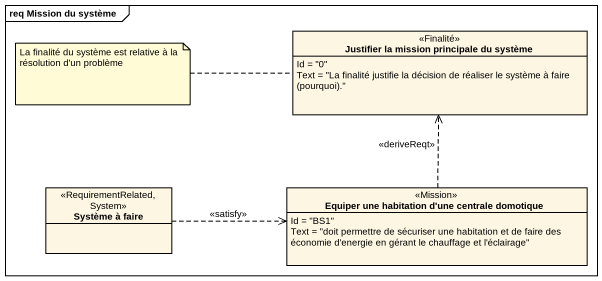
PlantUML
@startuml
mainframe req Mission du système
hide circle
hide empty members
class "Justifier la mission principale du système" as Justifier_la_mission <<Finalité>> {
  Id = "0"
  {field} Text = "La finalité justifie la décision de réaliser le système à faire (pourquoi)."
}
class "Système à faire" as Système_à_faire <<RequirementRelated, System>>
class "Equiper une habitation d'une centrale domotique" as Equiper_une_habitation_d <<Mission>> {
  Id = "BS1"
  Text = "doit permettre de sécuriser une habitation et de faire des économie d'energie en gérant le chauffage et l'éclairage"
}
Système_à_faire .right.> Equiper_une_habitation_d : <<satisfy>>
Equiper_une_habitation_d .up.> Justifier_la_mission : <<deriveReqt>>
note left of Justifier_la_mission : La finalité du système est relative à la résolution d'un problème
@enduml
